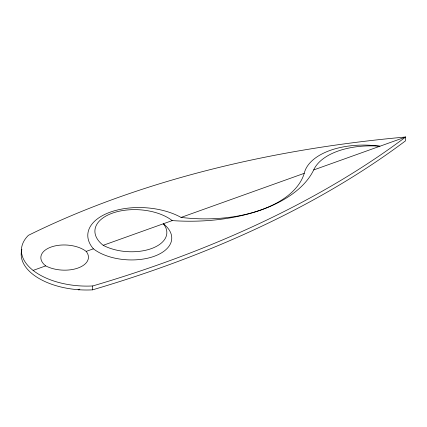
<?xml version="1.0" encoding="UTF-8"?>
<svg xmlns="http://www.w3.org/2000/svg" width="427" height="427" viewBox="0 0 427 427"><rect width="100%" height="100%" fill="white"/><g stroke="black" fill="none" stroke-linecap="round" stroke-linejoin="round"><path stroke-width="0.64" d="M92.515 289.853L92.739 285.951A1045.195 566.709 3.3 0 0 405.65 137.014L405.426 140.915A1045.195 566.709 3.3 0 1 92.515 289.853A60.949 33.05 3.3 0 1 21.862 249.453M79.817 289.111L78.819 289.986L78.088 289.41M33.103 270.408L45.71 265.893A25.689 13.931 3.3 0 0 77.976 268.044A25.689 13.931 3.3 0 0 86.179 251.402L93.396 248.818A43.437 23.549 3.3 0 0 154.04 256.355A43.437 23.549 3.3 0 0 163.344 223.775A38.12 20.667 3.3 0 1 151.302 248.631A38.12 20.667 3.3 0 1 103.195 245.311A42.86 23.239 3.3 0 1 112.37 213.164A42.86 23.239 3.3 0 1 172.209 220.599A138.471 75.077 3.3 0 0 313.685 169.941L405.65 137.014A803.352 435.577 3.3 0 0 28.379 235.346A60.949 33.05 3.3 0 0 33.103 270.408A60.949 33.05 3.3 0 0 92.739 285.951M103.195 245.311L172.209 220.599M93.396 248.818A55.329 30.002 3.3 0 1 110.342 212.107A55.329 30.002 3.3 0 1 181.075 217.423L304.232 173.325A64.632 35.046 3.3 0 1 379.923 146.226A63.58 34.475 3.3 0 0 313.685 169.941M304.232 173.325A108.741 58.958 3.3 0 1 181.075 217.423M45.71 265.893A25.129 13.627 3.3 0 1 51.091 247.041A25.129 13.627 3.3 0 1 86.179 251.402"/></g></svg>
